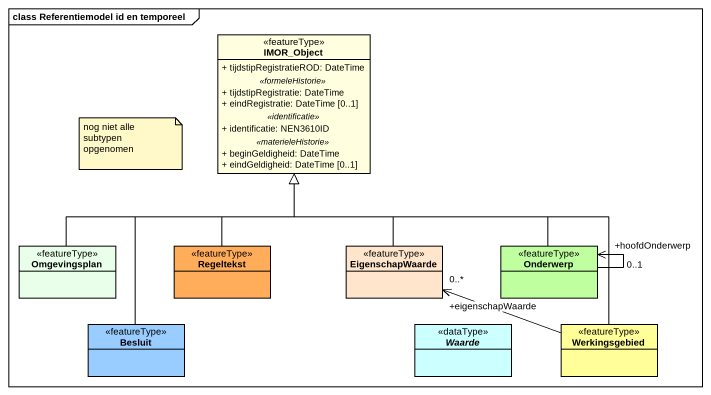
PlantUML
@startuml
mainframe class Referentiemodel id en temporeel
hide circle
hide empty members
skinparam classAttributeIconSize 0
class IMOR_Object <<featureType>> #FFFFE0 {
  + tijdstipRegistratieROD: DateTime
  .. <<formeleHistorie>> ..
  + tijdstipRegistratie: DateTime
  + eindRegistratie: DateTime [0..1]
  .. <<identificatie>> ..
  + identificatie: NEN3610ID
  .. <<materieleHistorie>> ..
  + beginGeldigheid: DateTime
  + eindGeldigheid: DateTime [0..1]
}
class Omgevingsplan <<featureType>> #E9FFE9
class Regeltekst <<featureType>> #FFAD5B
class EigenschapWaarde <<featureType>> #FEE5CC
class Onderwerp <<featureType>> #C0FFA0
class Besluit <<featureType>> #99CCFF
abstract class Waarde <<dataType>> #CCFFFF
class Werkingsgebied <<featureType>> #FFFE99
Omgevingsplan -up-|> IMOR_Object
Regeltekst -up-|> IMOR_Object
EigenschapWaarde -up-|> IMOR_Object
Onderwerp -up-|> IMOR_Object
Onderwerp --> "+hoofdOnderwerp\n0..1" Onderwerp
Besluit -up-|> IMOR_Object
Werkingsgebied -up-|> IMOR_Object
Werkingsgebied -left-> "+eigenschapWaarde\n0..*" EigenschapWaarde
note as N1
  nog niet alle subtypen opgenomen
end note
@enduml
